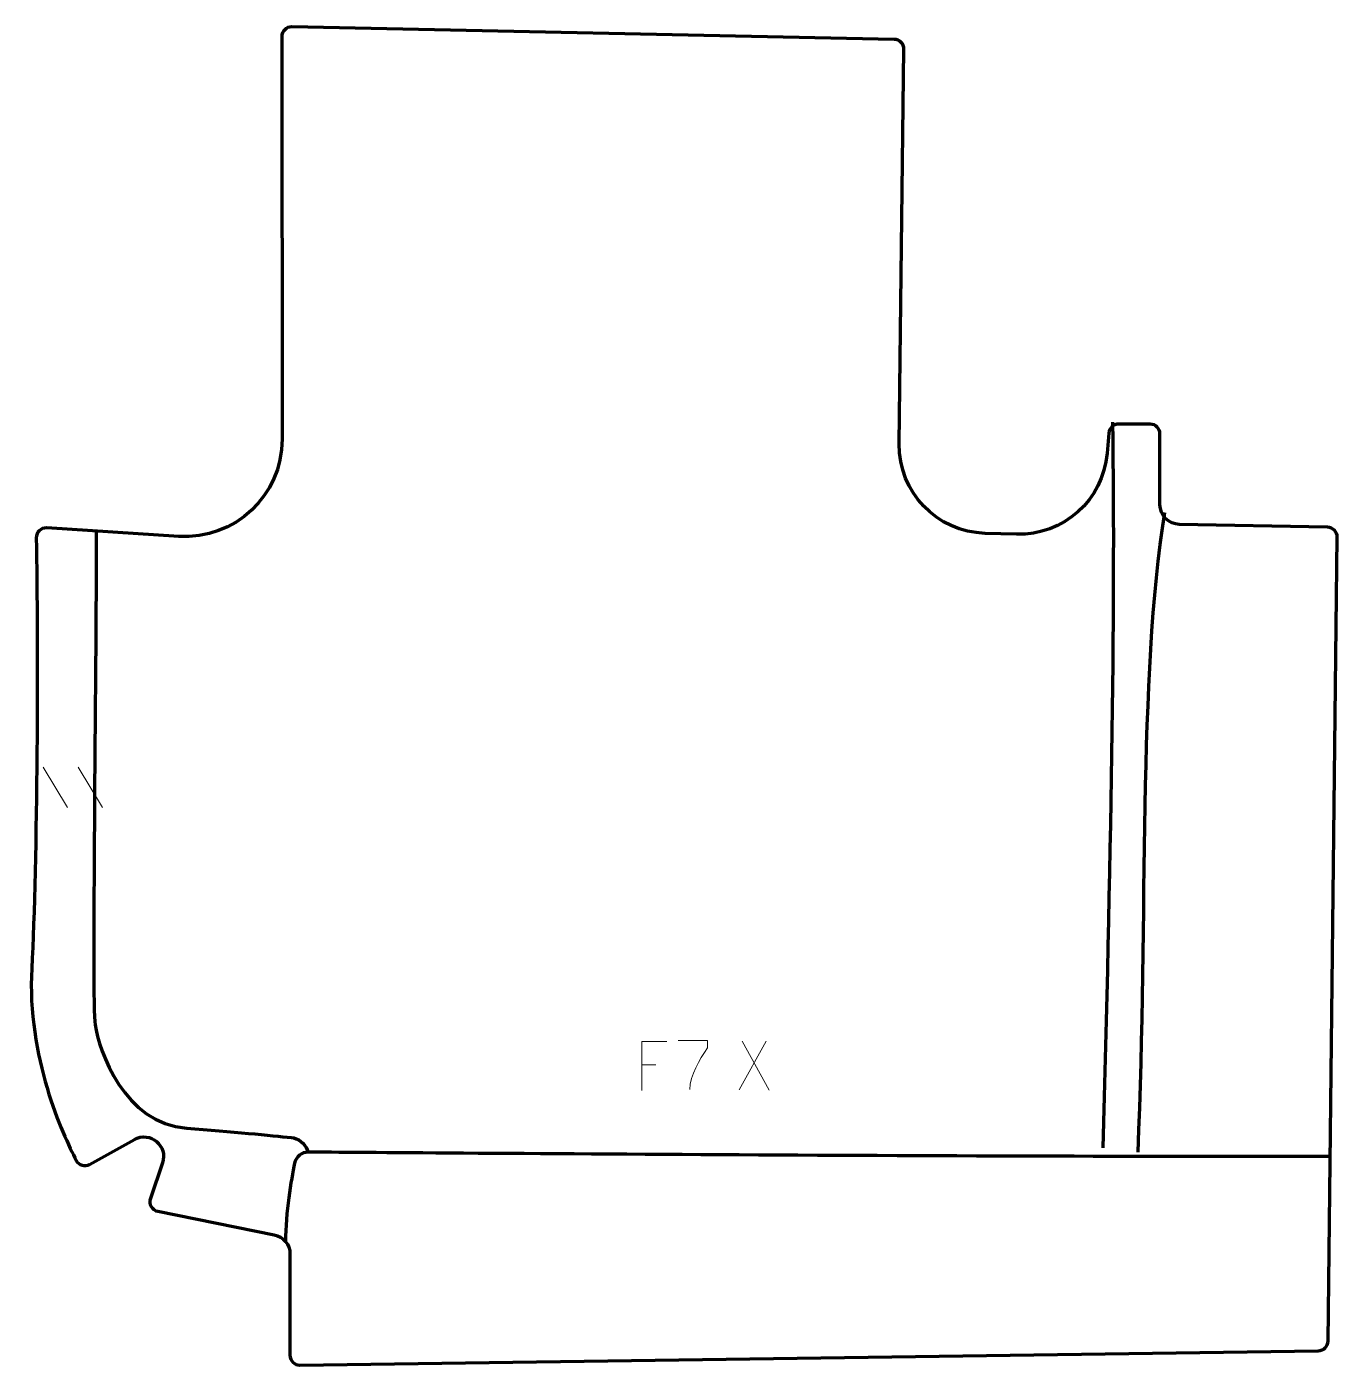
# Model space of a CAD drawing. Header units: millimetres. Extents: x -335 to 332, y -341 to 341.
import ezdxf

# ---------------------------------------------------------------- set-up
doc = ezdxf.new("R2010")
doc.units = ezdxf.units.MM
doc.header["$MEASUREMENT"] = 0
for name, color, linetype in [('layer 1', 7, 'Continuous'), ('layer 2', 7, 'Continuous'), ('layer 3', 7, 'Continuous')]:
    doc.layers.add(name, color=color, linetype=linetype)

msp = doc.modelspace()

# ---------------------------------------------------------------- linework, layer by layer
at = {"layer": 'layer 1', "color": 142, "lineweight": 200}
for points in [[(213.2742, -229.8609), (217.0363, -90.2079), (219.716, 41.0272), (218.1609, 139.3111)], [(231.042, -232.0395), (236.1837, -111.1099), (231.042, 8.7375), (244.6515, 93.4003)]]:
    msp.add_open_spline(points, degree=3, dxfattribs=at)
at = {"layer": 'layer 1', "color": 250, "lineweight": 9}
for points in [[(-326.272, -36.2453), (-326.272, -36.2453), (-313.9077, -56.7896), (-313.9077, -56.7896)], [(-308.5421, -36.2453), (-308.5421, -36.2453), (-296.1778, -56.7896), (-296.1778, -56.7896)], [(41.758, -175.5569), (41.758, -175.5569), (28.0174, -200.4527), (28.0174, -200.4527)], [(29.472, -175.5569), (29.472, -175.5569), (43.2126, -200.5104), (43.2126, -200.5104)], [(-21.64, -187.7471), (-21.64, -187.7471), (-14.4719, -187.7471), (-14.4719, -187.7471)]]:
    msp.add_open_spline(points, degree=3, dxfattribs=at)
for points, knots in [([(-8.766, -175.8674), (-8.766, -175.8674), (-21.64, -175.8674), (-21.64, -175.8674), (-21.64, -175.8674), (-21.64, -175.8674), (-21.64, -200.821), (-21.64, -200.821)], [0, 0, 0, 0, 0.33333333, 0.33333333, 0.33333333, 0.33333333, 1, 1, 1, 1]), ([(-3.0209, -175.3373), (-3.0209, -175.3373), (11.7952, -175.3373), (11.7952, -175.3373), (11.7952, -175.3373), (11.7949, -176.5869), (11.7949, -177.8365), (11.7952, -179.0863), (11.7952, -179.0863), (7.8008, -185.0834), (2.8856, -192.917), (2.8856, -200.2958)], [0, 0, 0, 0, 0.25, 0.25, 0.25, 0.25, 0.5, 0.5, 0.5, 0.5, 1, 1, 1, 1])]:
    msp.add_open_spline(points, degree=3, knots=knots, dxfattribs=at)
at = {"layer": 'layer 2', "color": 230, "lineweight": 200}
msp.add_open_spline([(-324.5204, 85.5157), (-324.5204, 85.5157), (-257.2936, 81.24), (-257.2936, 81.24), (-257.2936, 81.24), (-228.7719, 79.426), (-204.6486, 102.0779), (-204.6721, 130.6515), (-204.6721, 130.6515), (-204.6721, 130.6515), (-204.843, 335.4972), (-204.843, 335.4972), (-204.843, 335.4972), (-204.8451, 338.3003), (-202.5421, 340.5574), (-199.7394, 340.4992), (-199.7394, 340.4992), (-199.7394, 340.4992), (106.95, 334.1355), (106.95, 334.1355), (106.95, 334.1355), (109.6936, 334.0783), (111.8787, 331.8212), (111.8459, 329.0777), (111.8459, 329.0777), (111.8459, 329.0777), (109.4456, 128.285), (109.4456, 128.285), (109.4456, 128.285), (109.1521, 103.7395), (128.5926, 83.489), (153.1346, 82.7756), (153.1346, 82.7756), (153.1346, 82.7756), (169.1056, 82.3114), (169.1056, 82.3114), (169.1056, 82.3114), (193.001, 81.6171), (213.2688, 99.7234), (215.2574, 123.5412), (215.2574, 123.5412), (215.2574, 123.5412), (216.1108, 133.7605), (216.1108, 133.7605), (216.1108, 133.7605), (216.3267, 136.3513), (218.4928, 138.3438), (221.0934, 138.3438), (221.0934, 138.3438), (221.0934, 138.3438), (237.1917, 138.3438), (237.1917, 138.3438), (237.1917, 138.3438), (239.9532, 138.3438), (242.1916, 136.1058), (242.1916, 133.3449), (242.1916, 133.3449), (242.1916, 133.3449), (242.1916, 97.3556), (242.1916, 97.3556), (242.1916, 97.3556), (242.1916, 91.9112), (246.5488, 87.4679), (251.9932, 87.3596), (251.9932, 87.3596), (251.9932, 87.3596), (327.4795, 85.8603), (327.4795, 85.8603), (327.4795, 85.8603), (330.2238, 85.8056), (332.4114, 83.5493), (332.38, 80.805), (332.38, 80.805), (332.38, 80.805), (327.7106, -328.2291), (327.7106, -328.2291), (327.7106, -328.2291), (327.6799, -330.9402), (325.493, -333.1323), (322.7819, -333.1708), (322.7819, -333.1708), (322.7819, -333.1708), (-195.5928, -340.499), (-195.5928, -340.499), (-195.5928, -340.499), (-198.3815, -340.5385), (-200.6635, -338.2892), (-200.6635, -335.5005), (-200.6635, -335.5005), (-200.6635, -335.5005), (-200.6635, -283.9294), (-200.6635, -283.9294), (-200.6635, -283.9294), (-200.6635, -279.1665), (-204.0242, -275.0648), (-208.6946, -274.1271), (-208.6946, -274.1271), (-208.6946, -274.1271), (-267.986, -262.2226), (-267.986, -262.2226), (-267.986, -262.2226), (-270.9479, -261.6282), (-272.7097, -258.5636), (-271.7332, -255.7057), (-271.7332, -255.7057), (-271.7332, -255.7057), (-265.5568, -237.6301), (-265.5568, -237.6301), (-265.5568, -237.6301), (-262.5951, -228.962), (-271.8814, -221.2065), (-279.8854, -225.6632), (-279.8854, -225.6632), (-279.8854, -225.6632), (-302.6439, -238.3346), (-302.6439, -238.3346), (-302.6439, -238.3346), (-305.1046, -239.7041), (-308.2097, -238.7756), (-309.5104, -236.2782), (-309.5104, -236.2782), (-316.3091, -223.2255), (-334.6571, -183.454), (-332.1457, -138.6079), (-332.1457, -138.6079), (-329.1771, -85.596), (-328.8102, 28.3879), (-329.8367, 80.4314), (-329.8367, 80.4314), (-329.8942, 83.3556), (-327.44, 85.7012), (-324.5204, 85.5157)], degree=3, knots=[0, 0, 0, 0, 0.02941176, 0.02941176, 0.02941176, 0.02941176, 0.05882353, 0.05882353, 0.05882353, 0.05882353, 0.08823529, 0.08823529, 0.08823529, 0.08823529, 0.11764706, 0.11764706, 0.11764706, 0.11764706, 0.14705882, 0.14705882, 0.14705882, 0.14705882, 0.17647059, 0.17647059, 0.17647059, 0.17647059, 0.20588235, 0.20588235, 0.20588235, 0.20588235, 0.23529412, 0.23529412, 0.23529412, 0.23529412, 0.26470588, 0.26470588, 0.26470588, 0.26470588, 0.29411765, 0.29411765, 0.29411765, 0.29411765, 0.32352941, 0.32352941, 0.32352941, 0.32352941, 0.35294118, 0.35294118, 0.35294118, 0.35294118, 0.38235294, 0.38235294, 0.38235294, 0.38235294, 0.41176471, 0.41176471, 0.41176471, 0.41176471, 0.44117647, 0.44117647, 0.44117647, 0.44117647, 0.47058824, 0.47058824, 0.47058824, 0.47058824, 0.5, 0.5, 0.5, 0.5, 0.52941176, 0.52941176, 0.52941176, 0.52941176, 0.55882353, 0.55882353, 0.55882353, 0.55882353, 0.58823529, 0.58823529, 0.58823529, 0.58823529, 0.61764706, 0.61764706, 0.61764706, 0.61764706, 0.64705882, 0.64705882, 0.64705882, 0.64705882, 0.67647059, 0.67647059, 0.67647059, 0.67647059, 0.70588235, 0.70588235, 0.70588235, 0.70588235, 0.73529412, 0.73529412, 0.73529412, 0.73529412, 0.76470588, 0.76470588, 0.76470588, 0.76470588, 0.79411765, 0.79411765, 0.79411765, 0.79411765, 0.82352941, 0.82352941, 0.82352941, 0.82352941, 0.85294118, 0.85294118, 0.85294118, 0.85294118, 0.88235294, 0.88235294, 0.88235294, 0.88235294, 0.91176471, 0.91176471, 0.91176471, 0.91176471, 0.94117647, 0.94117647, 0.94117647, 0.94117647, 1, 1, 1, 1], dxfattribs=at)
at = {"layer": 'layer 3', "color": 142, "lineweight": 200}
for points, knots in [([(-299.2737, 83.9101), (-299.2751, 10.5757), (-301.6659, -154.1753), (-299.8727, -167.3233), (-299.8727, -167.3233), (-298.0799, -180.4717), (-284.9319, -217.5257), (-253.2567, -219.9162), (-253.2567, -219.9162), (-230.5311, -221.6317), (-209.9528, -223.6542), (-200.1386, -224.6607), (-200.1386, -224.6607), (-196.4178, -225.042), (-193.2234, -227.4674), (-191.8543, -230.9479), (-191.8543, -230.9479), (-191.8543, -230.9479), (-191.3967, -232.112), (-191.3967, -232.112)], [0, 0, 0, 0, 0.16666667, 0.16666667, 0.16666667, 0.16666667, 0.33333333, 0.33333333, 0.33333333, 0.33333333, 0.5, 0.5, 0.5, 0.5, 0.66666667, 0.66666667, 0.66666667, 0.66666667, 1, 1, 1, 1]), ([(328.7835, -234.2658), (173.9028, -234.8137), (-144.9938, -232.4634), (-191.3963, -232.1121), (-191.3963, -232.1121), (-194.7414, -232.0867), (-197.6353, -234.4288), (-198.3045, -237.7061), (-198.3045, -237.7061), (-200.0448, -246.231), (-203.0148, -262.9586), (-202.9485, -277.5696)], [0, 0, 0, 0, 0.25, 0.25, 0.25, 0.25, 0.5, 0.5, 0.5, 0.5, 1, 1, 1, 1])]:
    msp.add_open_spline(points, degree=3, knots=knots, dxfattribs=at)

doc.saveas('drawing.dxf')
